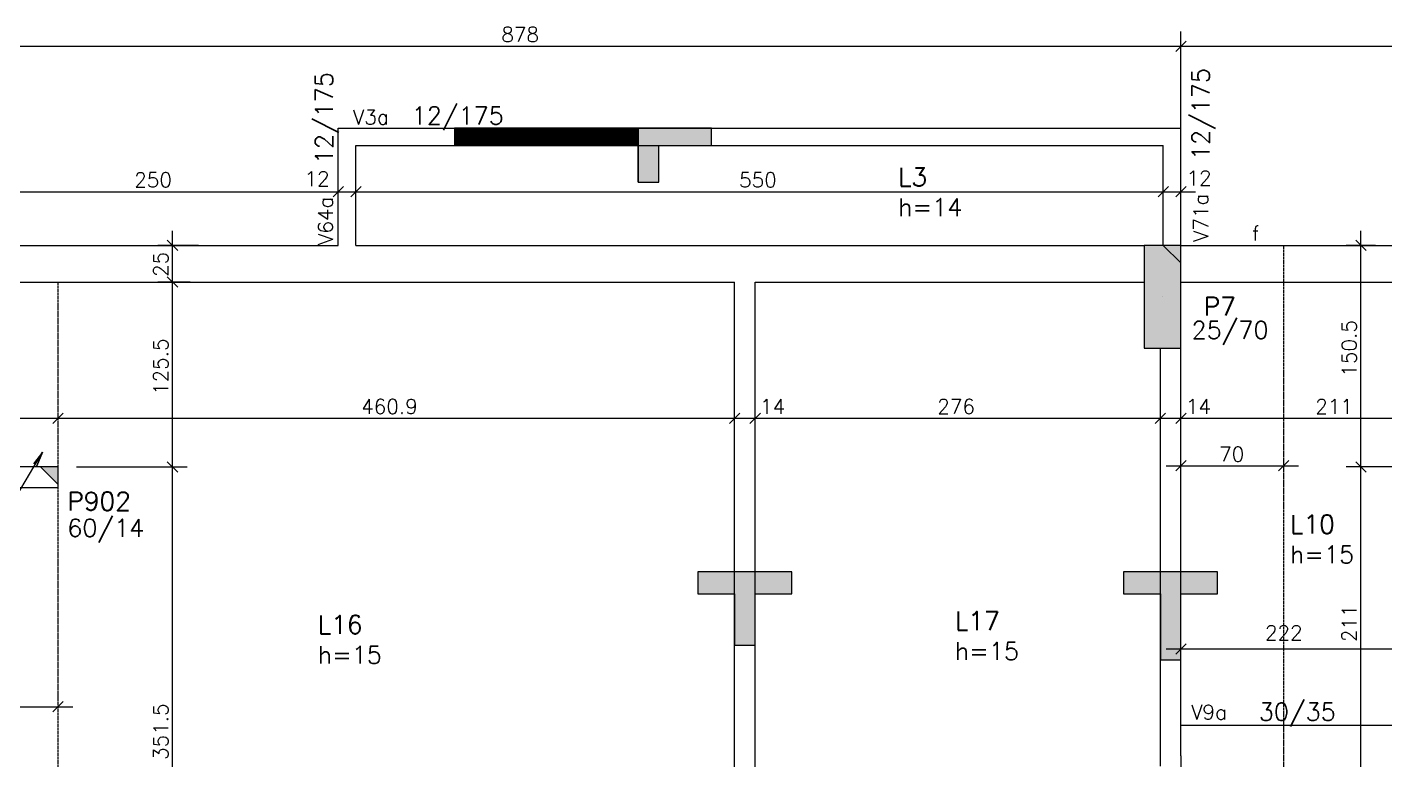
# Model space of a CAD drawing. Extents: x 3196 to 9141, y -1880 to 2325.
# Drawn here: x 6299 to 7224, y 595 to 1094 of the extents above; entities that cross this region are included whole.
import ezdxf

# ---------------------------------------------------------------- set-up
doc = ezdxf.new("R2010")
doc.units = 0
doc.header["$MEASUREMENT"] = 0
doc.linetypes.add('ESTILO_TQS_0001', pattern=[1, 0.7, -0.3])
doc.layers.get('0').update_dxf_attribs({"linetype": 'CONTINUOUS'})
for name, color, linetype in [('1', 1, 'CONTINUOUS'), ('10', 10, 'CONTINUOUS'), ('2', 2, 'CONTINUOUS'), ('201', 7, 'ESTILO_TQS_0001'), ('221', 11, 'CONTINUOUS'), ('3', 3, 'CONTINUOUS'), ('4', 4, 'CONTINUOUS'), ('8', 8, 'CONTINUOUS')]:
    doc.layers.add(name, color=color, linetype=linetype)
doc.styles.get("Standard").update_dxf_attribs({"font": 'ROMANS.SHX'})

# ---------------------------------------------------------------- blocks, each defined once
blk = doc.blocks.new('_H200001', base_point=(7791.961868, -1428.441948))
for p, q in [((8275.711868, -633.929848), (8275.711868, -621.929848)), ((8276.336868, -633.929848), (8276.336868, -621.929848)), ((8276.961868, -633.929848), (8276.961868, -621.929848)), ((8277.586868, -633.929848), (8277.586868, -621.929848)), ((8278.211868, -633.929848), (8278.211868, -621.929848)), ((8278.836868, -633.929848), (8278.836868, -621.929848)), ((8279.461868, -633.929848), (8279.461868, -621.929848)), ((8280.086868, -633.929848), (8280.086868, -621.929848)), ((8280.711868, -633.929848), (8280.711868, -621.929848)), ((8281.336868, -633.929848), (8281.336868, -621.929848)), ((8281.961868, -633.929848), (8281.961868, -621.929848)), ((8282.586868, -633.929848), (8282.586868, -621.929848)), ((8283.211868, -633.929848), (8283.211868, -621.929848)), ((8283.836868, -633.929848), (8283.836868, -621.929848)), ((8284.461868, -633.929848), (8284.461868, -621.929848)), ((8285.086868, -633.929848), (8285.086868, -621.929848)), ((8285.711868, -633.929848), (8285.711868, -621.929848)), ((8286.336868, -633.929848), (8286.336868, -621.929848)), ((8286.961868, -633.929848), (8286.961868, -621.929848)), ((8287.586868, -633.929848), (8287.586868, -621.929848)), ((8288.211868, -633.929848), (8288.211868, -621.929848)), ((8288.836868, -633.929848), (8288.836868, -621.929848)), ((8289.461868, -633.929848), (8289.461868, -621.929848)), ((8290.086868, -633.929848), (8290.086868, -621.929848)), ((8290.711868, -633.929848), (8290.711868, -621.929848)), ((8291.336868, -633.929848), (8291.336868, -621.929848)), ((8291.961868, -633.929848), (8291.961868, -621.929848)), ((8292.586868, -633.929848), (8292.586868, -621.929848)), ((8293.211868, -633.929848), (8293.211868, -621.929848)), ((8293.836868, -633.929848), (8293.836868, -621.929848)), ((8294.461868, -633.929848), (8294.461868, -621.929848)), ((8295.086868, -633.929848), (8295.086868, -621.929848)), ((8295.711868, -633.929848), (8295.711868, -621.929848)), ((8296.336868, -633.929848), (8296.336868, -621.929848)), ((8296.961868, -633.929848), (8296.961868, -621.929848)), ((8297.586868, -633.929848), (8297.586868, -621.929848)), ((8298.211868, -633.929848), (8298.211868, -621.929848)), ((8298.836868, -633.929848), (8298.836868, -621.929848)), ((8299.461868, -633.929848), (8299.461868, -621.929848)), ((8300.086868, -633.929848), (8300.086868, -621.929848)), ((8300.711868, -633.929848), (8300.711868, -621.929848)), ((8301.336868, -633.929848), (8301.336868, -621.929848)), ((8301.961868, -633.929848), (8301.961868, -621.929848)), ((8302.586868, -633.929848), (8302.586868, -621.929848)), ((8303.211868, -633.929848), (8303.211868, -621.929848)), ((8303.836868, -633.929848), (8303.836868, -621.929848)), ((8304.461868, -633.929848), (8304.461868, -621.929848)), ((8305.086868, -633.929848), (8305.086868, -621.929848)), ((8305.711868, -633.929848), (8305.711868, -621.929848)), ((8306.336868, -633.929848), (8306.336868, -621.929848)), ((8306.961868, -633.929848), (8306.961868, -621.929848)), ((8307.586868, -633.929848), (8307.586868, -621.929848)), ((8308.211868, -633.929848), (8308.211868, -621.929848)), ((8308.836868, -633.929848), (8308.836868, -621.929848)), ((8309.461868, -633.929848), (8309.461868, -621.929848)), ((8310.086868, -633.929848), (8310.086868, -621.929848)), ((8310.711868, -633.929848), (8310.711868, -621.929848)), ((8311.336868, -633.929848), (8311.336868, -621.929848)), ((8311.961868, -633.929848), (8311.961868, -621.929848)), ((8312.586868, -633.929848), (8312.586868, -621.929848)), ((8313.211868, -633.929848), (8313.211868, -621.929848)), ((8313.836868, -633.929848), (8313.836868, -621.929848)), ((8314.461868, -633.929848), (8314.461868, -621.929848)), ((8315.086868, -633.929848), (8315.086868, -621.929848)), ((8315.711868, -633.929848), (8315.711868, -621.929848)), ((8316.336868, -633.929848), (8316.336868, -621.929848)), ((8316.961868, -633.929848), (8316.961868, -621.929848)), ((8317.586868, -633.929848), (8317.586868, -621.929848)), ((8318.211868, -633.929848), (8318.211868, -621.929848)), ((8318.836868, -633.929848), (8318.836868, -621.929848)), ((8319.461868, -633.929848), (8319.461868, -621.929848)), ((8320.086868, -633.929848), (8320.086868, -621.929848)), ((8320.711868, -633.929848), (8320.711868, -621.929848)), ((8321.336868, -633.929848), (8321.336868, -621.929848)), ((8321.961868, -633.929848), (8321.961868, -621.929848)), ((8322.586868, -633.929848), (8322.586868, -621.929848)), ((8323.211868, -633.929848), (8323.211868, -621.929848)), ((8323.836868, -633.929848), (8323.836868, -621.929848)), ((8324.461868, -633.929848), (8324.461868, -621.929848)), ((8325.086868, -633.929848), (8325.086868, -621.929848)), ((8325.711868, -633.929848), (8325.711868, -621.929848)), ((8326.336868, -633.929848), (8326.336868, -621.929848)), ((8326.961868, -633.929848), (8326.961868, -621.929848)), ((8327.586868, -633.929848), (8327.586868, -621.929848)), ((8328.211868, -633.929848), (8328.211868, -621.929848)), ((8328.836868, -633.929848), (8328.836868, -621.929848)), ((8329.461868, -633.929848), (8329.461868, -621.929848)), ((8330.086868, -633.929848), (8330.086868, -621.929848)), ((8330.711868, -633.929848), (8330.711868, -621.929848)), ((8331.336868, -633.929848), (8331.336868, -621.929848)), ((8331.961868, -633.929848), (8331.961868, -621.929848)), ((8332.586868, -633.929848), (8332.586868, -621.929848)), ((8333.211868, -633.929848), (8333.211868, -621.929848)), ((8333.836868, -633.929848), (8333.836868, -621.929848)), ((8334.461868, -633.929848), (8334.461868, -621.929848)), ((8335.086868, -633.929848), (8335.086868, -621.929848)), ((8335.711868, -633.929848), (8335.711868, -621.929848)), ((8336.336868, -633.929848), (8336.336868, -621.929848)), ((8336.961868, -633.929848), (8336.961868, -621.929848)), ((8337.586868, -633.929848), (8337.586868, -621.929848)), ((8338.211868, -633.929848), (8338.211868, -621.929848)), ((8338.836868, -633.929848), (8338.836868, -621.929848)), ((8339.461868, -633.929848), (8339.461868, -621.929848)), ((8340.086868, -633.929848), (8340.086868, -621.929848)), ((8340.711868, -633.929848), (8340.711868, -621.929848)), ((8341.336868, -633.929848), (8341.336868, -621.929848)), ((8341.961868, -633.929848), (8341.961868, -621.929848)), ((8342.586868, -633.929848), (8342.586868, -621.929848)), ((8343.211868, -633.929848), (8343.211868, -621.929848)), ((8343.836868, -633.929848), (8343.836868, -621.929848)), ((8344.461868, -633.929848), (8344.461868, -621.929848)), ((8345.086868, -633.929848), (8345.086868, -621.929848)), ((8345.711868, -633.929848), (8345.711868, -621.929848)), ((8346.336868, -633.929848), (8346.336868, -621.929848)), ((8346.961868, -633.929848), (8346.961868, -621.929848)), ((8347.586868, -633.929848), (8347.586868, -621.929848)), ((8348.211868, -633.929848), (8348.211868, -621.929848)), ((8348.836868, -633.929848), (8348.836868, -621.929848)), ((8349.461868, -633.929848), (8349.461868, -621.929848)), ((8350.086868, -633.929848), (8350.086868, -621.929848)), ((8350.711868, -633.929848), (8350.711868, -621.929848)), ((8351.336868, -633.929848), (8351.336868, -621.929848)), ((8351.961868, -633.929848), (8351.961868, -621.929848)), ((8352.586868, -633.929848), (8352.586868, -621.929848)), ((8353.211868, -633.929848), (8353.211868, -621.929848)), ((8353.836868, -633.929848), (8353.836868, -621.929848)), ((8354.461868, -633.929848), (8354.461868, -621.929848)), ((8355.086868, -633.929848), (8355.086868, -621.929848)), ((8355.711868, -633.929848), (8355.711868, -621.929848)), ((8356.336868, -633.929848), (8356.336868, -621.929848)), ((8356.961868, -633.929848), (8356.961868, -621.929848)), ((8357.586868, -633.929848), (8357.586868, -621.929848)), ((8358.211868, -633.929848), (8358.211868, -621.929848)), ((8358.836868, -633.929848), (8358.836868, -621.929848)), ((8359.461868, -633.929848), (8359.461868, -621.929848)), ((8360.086868, -633.929848), (8360.086868, -621.929848)), ((8360.711868, -633.929848), (8360.711868, -621.929848)), ((8361.336868, -633.929848), (8361.336868, -621.929848)), ((8361.961868, -633.929848), (8361.961868, -621.929848)), ((8362.586868, -633.929848), (8362.586868, -621.929848)), ((8363.211868, -633.929848), (8363.211868, -621.929848)), ((8363.836868, -633.929848), (8363.836868, -621.929848)), ((8364.461868, -633.929848), (8364.461868, -621.929848)), ((8365.086868, -633.929848), (8365.086868, -621.929848)), ((8365.711868, -633.929848), (8365.711868, -621.929848)), ((8366.336868, -633.929848), (8366.336868, -621.929848)), ((8366.961868, -633.929848), (8366.961868, -621.929848)), ((8367.586868, -633.929848), (8367.586868, -621.929848)), ((8368.211868, -633.929848), (8368.211868, -621.929848)), ((8368.836868, -633.929848), (8368.836868, -621.929848)), ((8369.461868, -633.929848), (8369.461868, -621.929848)), ((8370.086868, -633.929848), (8370.086868, -621.929848)), ((8370.711868, -633.929848), (8370.711868, -621.929848)), ((8371.336868, -633.929848), (8371.336868, -621.929848)), ((8371.961868, -633.929848), (8371.961868, -621.929848)), ((8372.586868, -633.929848), (8372.586868, -621.929848)), ((8373.211868, -633.929848), (8373.211868, -621.929848)), ((8373.836868, -633.929848), (8373.836868, -621.929848)), ((8374.461868, -633.929848), (8374.461868, -621.929848)), ((8375.086868, -633.929848), (8375.086868, -621.929848)), ((8375.711868, -633.929848), (8375.711868, -621.929848)), ((8376.336868, -633.929848), (8376.336868, -621.929848)), ((8376.961868, -633.929848), (8376.961868, -621.929848)), ((8377.586868, -633.929848), (8377.586868, -621.929848)), ((8378.211868, -633.929848), (8378.211868, -621.929848)), ((8378.836868, -633.929848), (8378.836868, -621.929848)), ((8379.461868, -633.929848), (8379.461868, -621.929848)), ((8380.086868, -633.929848), (8380.086868, -621.929848)), ((8380.711868, -633.929848), (8380.711868, -621.929848)), ((8381.336868, -633.929848), (8381.336868, -621.929848)), ((8381.961868, -633.929848), (8381.961868, -621.929848)), ((8382.586868, -633.929848), (8382.586868, -621.929848)), ((8383.211868, -633.929848), (8383.211868, -621.929848)), ((8383.836868, -633.929848), (8383.836868, -621.929848)), ((8384.461868, -633.929848), (8384.461868, -621.929848)), ((8385.086868, -633.929848), (8385.086868, -621.929848)), ((8385.711868, -633.929848), (8385.711868, -621.929848)), ((8386.336868, -633.929848), (8386.336868, -621.929848)), ((8386.961868, -633.929848), (8386.961868, -621.929848)), ((8387.586868, -633.929848), (8387.586868, -621.929848)), ((8388.211868, -633.929848), (8388.211868, -621.929848)), ((8388.836868, -633.929848), (8388.836868, -621.929848)), ((8389.461868, -633.929848), (8389.461868, -621.929848)), ((8390.086868, -633.929848), (8390.086868, -621.929848)), ((8390.711868, -633.929848), (8390.711868, -621.929848)), ((8391.336868, -633.929848), (8391.336868, -621.929848)), ((8391.961868, -633.929848), (8391.961868, -621.929848)), ((8392.586868, -633.929848), (8392.586868, -621.929848)), ((8393.211868, -633.929848), (8393.211868, -621.929848)), ((8393.836868, -633.929848), (8393.836868, -621.929848)), ((8394.461868, -633.929848), (8394.461868, -621.929848)), ((8395.086868, -633.929848), (8395.086868, -621.929848)), ((8395.711868, -633.929848), (8395.711868, -621.929848)), ((8396.336868, -633.929848), (8396.336868, -621.929848)), ((8396.961868, -633.929848), (8396.961868, -621.929848)), ((8397.586868, -633.929848), (8397.586868, -621.929848)), ((8398.211868, -633.929848), (8398.211868, -621.929848)), ((8398.836868, -633.929848), (8398.836868, -621.929848)), ((8399.461868, -633.929848), (8399.461868, -621.929848)), ((8400.086868, -633.929848), (8400.086868, -621.929848))]:
    blk.add_line(p, q)

msp = doc.modelspace()

# ---------------------------------------------------------------- linework, layer by layer
at = {"layer": '1', "linetype": 'Continuous'}
for p, q in [((7072.227418, 910.459215), (7072.227418, 910.459215)), ((6299.868868, 787.434165), (6299.868868, 787.434165))]:
    msp.add_line(p, q, dxfattribs=at)
at = {"layer": '1', "linetype": 'ESTILO_TQS_0001'}
for points in [[(6319.868868, 794.434165), (6319.868868, 920.434165)], [(6319.868868, 442.922065), (6319.868868, 780.434165)]]:
    msp.add_lwpolyline(points, dxfattribs=at)
at = {"layer": '10', "linetype": 'Continuous'}
for points in [[(7059.727418, 875.459215), (7084.727418, 875.459215), (7084.727418, 945.459215)], [(7084.727418, 945.459215), (7059.727418, 945.459215), (7059.727418, 945.459215)], [(7059.727418, 875.459215), (7084.727418, 945.459215), (7059.727418, 945.459215)], [(7072.727418, 945.459215), (7084.727418, 933.459215), (7084.727418, 933.459215)], [(7084.727418, 945.459215), (7072.727418, 945.459215), (7084.727418, 933.459215)], [(7084.727418, 875.459215), (7084.727418, 945.459215), (7084.727418, 945.459215)], [(6307.868868, 794.434165), (6319.868868, 782.434165), (6319.868868, 782.434165)], [(6319.868868, 794.434165), (6307.868868, 794.434165), (6319.868868, 782.434165)]]:
    msp.add_solid(points, dxfattribs=at)
at = {"layer": '2', "linetype": 'Continuous'}
for p, q in [((7081.191868, 1077.679665), (7088.262968, 1084.750715)), ((7081.191868, 1077.679665), (7088.262968, 1084.750715)), ((7084.727418, 957.959215), (7084.727418, 1091.215165)), ((6196.867018, 1081.215165), (7094.727418, 1081.215165)), ((7074.727418, 1081.215165), (7764.230168, 1081.215165)), ((6714.996853, 1025.434165), (6764.996853, 1025.434165)), ((6714.996853, 988.434165), (6714.996853, 1025.434165)), ((6717.549953, 1025.434165), (6722.064853, 1025.434165)), ((6764.996853, 1013.434165), (6764.996853, 1025.434165)), ((6717.549953, 1013.434165), (6722.064853, 1013.434165)), ((6728.996853, 988.434165), (6728.996853, 1013.434165)), ((6728.996853, 1013.434165), (6764.996853, 1013.434165)), ((6510.727418, 987.518965), (6510.727418, 992.033865)), ((6522.727418, 987.518965), (6522.727418, 992.033865)), ((7072.727418, 987.518965), (7072.727418, 992.033865)), ((7072.727418, 970.418615), (7072.727418, 992.033865)), ((7084.727418, 944.586965), (7084.727418, 994.586965)), ((7084.727418, 970.459215), (7084.727418, 992.033865)), ((6250.727418, 982.033865), (6520.727418, 982.033865)), ((6500.727418, 982.033865), (6532.727418, 982.033865)), ((6507.191868, 978.498365), (6514.262968, 985.569415)), ((6507.191868, 978.498365), (6514.262968, 985.569415)), ((6512.727418, 982.033865), (7082.727418, 982.033865)), ((6519.191868, 978.498365), (6526.262968, 985.569415)), ((6519.191868, 978.498365), (6526.262968, 985.569415)), ((7062.727418, 982.033865), (7094.727418, 982.033865)), ((7069.191868, 978.498365), (7076.262968, 985.569415)), ((7069.191868, 978.498365), (7076.262968, 985.569415)), ((7081.191868, 978.498365), (7088.262968, 985.569415)), ((6397.804918, 910.434165), (6397.804918, 955.434165)), ((7207.384518, 784.434165), (7207.384518, 955.434165)), ((6415.575968, 945.434165), (6387.804918, 945.434165)), ((6401.340468, 941.898615), (6394.269418, 948.969715)), ((7217.386518, 945.434165), (7197.384518, 945.434165)), ((7210.920068, 941.898615), (7203.848968, 948.969715)), ((6397.804918, 784.434165), (6397.804918, 930.434165)), ((6409.808618, 920.434165), (6387.804918, 920.434165)), ((6401.340468, 916.898615), (6394.269418, 923.969715)), ((6401.340468, 916.898615), (6394.269418, 923.969715)), ((6249.868868, 827.627315), (6329.868868, 827.627315)), ((6309.868868, 827.627315), (6790.727418, 827.627315)), ((6316.333368, 824.091765), (6323.404418, 831.162865)), ((6316.333368, 824.091765), (6323.404418, 831.162865)), ((6770.727418, 827.627315), (6804.727418, 827.627315)), ((6777.191868, 824.091765), (6784.262968, 831.162865)), ((6777.191868, 824.091765), (6784.262968, 831.162865)), ((6784.727418, 827.627315), (7080.727418, 827.627315)), ((6791.191868, 824.091765), (6798.262968, 831.162865)), ((6791.191868, 824.091765), (6798.262968, 831.162865)), ((7060.727418, 827.627315), (7094.727418, 827.627315)), ((7067.191868, 824.091765), (7074.262968, 831.162865)), ((7067.191868, 824.091765), (7074.262968, 831.162865)), ((7074.727418, 827.627315), (7305.736768, 827.627315)), ((7081.191868, 824.091765), (7088.262968, 831.162865)), ((7081.191868, 824.091765), (7088.262968, 831.162865)), ((6401.340468, 790.898615), (6394.269418, 797.969715)), ((6401.340468, 790.898615), (6394.269418, 797.969715)), ((6397.804918, 432.922065), (6397.804918, 804.434165)), ((7210.920068, 790.898615), (7203.848968, 797.969715)), ((7210.920068, 790.898615), (7203.848968, 797.969715)), ((7207.384518, 573.482115), (7207.384518, 804.434165)), ((6332.368868, 794.434165), (6407.804918, 794.434165)), ((7574.149868, 794.434165), (7197.384518, 794.434165)), ((6780.727418, 723.000415), (6755.727418, 723.000415)), ((6819.727418, 723.000415), (6780.727418, 723.000415)), ((7070.727418, 723.000415), (7045.727418, 723.000415)), ((7109.727418, 723.000415), (7070.727418, 723.000415)), ((6755.727418, 708.000415), (6780.727418, 708.000415)), ((6780.727418, 708.000415), (6780.727418, 673.000415)), ((6794.727418, 673.000415), (6794.727418, 708.000415)), ((6794.727418, 708.000415), (6819.727418, 708.000415)), ((7045.727418, 708.000415), (7070.727418, 708.000415)), ((7070.727418, 708.000415), (7070.727418, 663.000415)), ((7084.727418, 663.000415), (7084.727418, 708.000415)), ((7084.727418, 708.000415), (7109.727418, 708.000415)), ((7084.727418, 651.514015), (7084.727418, 680.375815)), ((6780.727418, 673.000415), (6794.727418, 673.000415)), ((7074.727418, 670.375815), (7316.736768, 670.375815)), ((7081.191868, 666.840315), (7088.262968, 673.911365)), ((7070.727418, 663.000415), (7084.727418, 663.000415)), ((6319.868868, 636.585915), (6319.868868, 640.919265)), ((6196.868868, 630.919265), (6329.868868, 630.919265)), ((6316.333368, 627.383765), (6323.404418, 634.454815))]:
    msp.add_line(p, q, dxfattribs=at)
at = {"layer": '2'}
for p, q in [((6714.996853, 1025.434165), (6589.996853, 1025.434165)), ((6589.996853, 1025.434165), (6589.996853, 1013.434165)), ((6589.996853, 1013.434165), (6714.996853, 1013.434165))]:
    msp.add_line(p, q, dxfattribs=at)
at = {"layer": '2', "linetype": 'Continuous'}
for points in [[(6764.996853, 1013.434165), (6764.996853, 1025.434165), (6714.996853, 1025.434165), (6714.996853, 988.434165), (6728.996853, 988.434165), (6728.996853, 1013.434165), (6764.996853, 1013.434165)], [(6288.630668, 769.501015), (6309.319318, 804.413165), (6305.387818, 795.218415), (6309.319318, 804.413165), (6303.142018, 796.549265)], [(6780.727418, 673.000415), (6794.727418, 673.000415), (6794.727418, 708.000415), (6819.727418, 708.000415), (6819.727418, 723.000415), (6780.727418, 723.000415), (6755.727418, 723.000415), (6755.727418, 708.000415), (6780.727418, 708.000415), (6780.727418, 673.000415)], [(7070.727418, 663.000415), (7084.727418, 663.000415), (7084.727418, 708.000415), (7109.727418, 708.000415), (7109.727418, 723.000415), (7070.727418, 723.000415), (7045.727418, 723.000415), (7045.727418, 708.000415), (7070.727418, 708.000415), (7070.727418, 663.000415)]]:
    msp.add_lwpolyline(points, dxfattribs=at)
for points in [[(6764.996853, 1025.434165), (6714.996853, 1025.434165), (6714.996853, 1025.434165)], [(6764.996853, 1013.434165), (6764.996853, 1025.434165), (6714.996853, 1025.434165)], [(6714.996853, 1025.434165), (6714.996853, 988.434165), (6728.996853, 988.434165)], [(6714.996853, 1025.434165), (6728.996853, 988.434165), (6728.996853, 1013.434165)], [(6714.996853, 1025.434165), (6728.996853, 1013.434165), (6728.996853, 1013.434165)], [(6764.996853, 1013.434165), (6714.996853, 1025.434165), (6728.996853, 1013.434165)], [(6728.996853, 988.434165), (6728.996853, 1013.434165), (6728.996853, 1013.434165)], [(6714.996853, 988.434165), (6728.996853, 988.434165), (6728.996853, 988.434165)], [(6780.727418, 723.000415), (6755.727418, 723.000415), (6755.727418, 723.000415)], [(6794.727418, 708.000415), (6780.727418, 723.000415), (6755.727418, 723.000415)], [(6755.727418, 723.000415), (6755.727418, 708.000415), (6780.727418, 708.000415)], [(6755.727418, 723.000415), (6780.727418, 708.000415), (6780.727418, 708.000415)], [(6794.727418, 708.000415), (6755.727418, 723.000415), (6780.727418, 708.000415)], [(6819.727418, 723.000415), (6780.727418, 723.000415), (6780.727418, 723.000415)], [(6794.727418, 708.000415), (6819.727418, 723.000415), (6780.727418, 723.000415)], [(6794.727418, 708.000415), (6819.727418, 708.000415), (6819.727418, 723.000415)], [(6819.727418, 708.000415), (6819.727418, 723.000415), (6819.727418, 723.000415)], [(7070.727418, 723.000415), (7045.727418, 723.000415), (7045.727418, 723.000415)], [(7084.727418, 708.000415), (7070.727418, 723.000415), (7045.727418, 723.000415)], [(7045.727418, 723.000415), (7045.727418, 708.000415), (7070.727418, 708.000415)], [(7045.727418, 723.000415), (7070.727418, 708.000415), (7070.727418, 708.000415)], [(7084.727418, 708.000415), (7045.727418, 723.000415), (7070.727418, 708.000415)], [(7109.727418, 723.000415), (7070.727418, 723.000415), (7070.727418, 723.000415)], [(7084.727418, 708.000415), (7109.727418, 723.000415), (7070.727418, 723.000415)], [(7084.727418, 708.000415), (7109.727418, 708.000415), (7109.727418, 723.000415)], [(7109.727418, 708.000415), (7109.727418, 723.000415), (7109.727418, 723.000415)], [(6755.727418, 708.000415), (6780.727418, 708.000415), (6780.727418, 708.000415)], [(6780.727418, 673.000415), (6794.727418, 673.000415), (6794.727418, 708.000415)], [(6794.727418, 708.000415), (6780.727418, 708.000415), (6780.727418, 708.000415)], [(6780.727418, 673.000415), (6794.727418, 708.000415), (6780.727418, 708.000415)], [(6794.727418, 673.000415), (6794.727418, 708.000415), (6794.727418, 708.000415)], [(7045.727418, 708.000415), (7070.727418, 708.000415), (7070.727418, 708.000415)], [(7070.727418, 663.000415), (7084.727418, 663.000415), (7084.727418, 708.000415)], [(7084.727418, 708.000415), (7070.727418, 708.000415), (7070.727418, 708.000415)], [(7070.727418, 663.000415), (7084.727418, 708.000415), (7070.727418, 708.000415)], [(7084.727418, 663.000415), (7084.727418, 708.000415), (7084.727418, 708.000415)]]:
    msp.add_solid(points, dxfattribs=at)
at = {"layer": '201'}
msp.add_lwpolyline([(7154.727418, 945.461265), (7154.727418, 443.404115), (7084.727418, 443.404115), (7084.727418, 307.922065), (7090.727418, 307.922065), (7090.727418, 249.48215), (7009.880225, 168.634958), (7005.790441, 172.724742), (6678.727418, 172.862144), (6678.727418, 102.922065), (6525.498992, 102.922065), (6512.228968, -95.807435), (6357.096218, -579.055885)], dxfattribs=at)
at = {"layer": '221'}
for p, q in [((7081.191884, 791.652177), (7088.262952, 798.723245)), ((7084.727418, 797.58232), (7084.727418, 797.58232)), ((7151.191884, 791.652177), (7158.262952, 798.723245)), ((7074.727418, 795.187711), (7164.727418, 795.187711)), ((7154.727418, 795.187711), (7154.727418, 795.187711)), ((7084.727418, 785.08232), (7084.727418, 785.187711))]:
    msp.add_line(p, q, dxfattribs=at)
at = {"layer": '3', "linetype": 'Continuous'}
for points in [[(7059.727418, 875.459215), (7084.727418, 875.459215), (7084.727418, 945.459215), (7059.727418, 945.459215), (7059.727418, 875.459215)], [(7084.727418, 945.459215), (7072.727418, 945.459215), (7084.727418, 933.459215), (7084.727418, 945.459215)], [(6259.868868, 780.434165), (6319.868868, 780.434165), (6319.868868, 794.434165), (6259.868868, 794.434165), (6259.868868, 780.434165)], [(6319.868868, 794.434165), (6307.868868, 794.434165), (6319.868868, 782.434165), (6319.868868, 794.434165)]]:
    msp.add_lwpolyline(points, dxfattribs=at)
at = {"layer": '8', "linetype": 'Continuous'}
for points in [[(6510.727418, 945.434165), (6510.727418, 1025.434165)], [(6510.727418, 1025.434165), (7084.727418, 1025.434165)], [(7084.727418, 945.459215), (7084.727418, 1025.434165)], [(6522.727418, 945.434165), (6522.727418, 1013.434165)], [(6522.727418, 1013.434165), (7072.727418, 1013.434165)], [(7072.727418, 945.459215), (7072.727418, 1013.434165)], [(6260.727418, 945.434165), (6299.868868, 945.434165)], [(6299.868868, 945.434165), (6510.727418, 945.434165)], [(6522.727418, 945.434165), (6787.727418, 945.434165)], [(6787.727418, 945.434165), (7059.727418, 945.434165)], [(7084.727418, 945.434165), (7315.736768, 945.434165)], [(6279.868868, 920.434165), (6319.868868, 920.434165)], [(6319.868868, 920.434165), (6516.727418, 920.434165)], [(6516.727418, 920.434165), (6780.727418, 920.434165)], [(6780.727418, 442.922065), (6780.727418, 920.434165)], [(6794.727418, 920.434165), (7059.727418, 920.434165)], [(6794.727418, 442.922065), (6794.727418, 920.434165)], [(7084.727418, 920.434165), (7295.736768, 920.434165)], [(7070.727418, 590.482115), (7070.727418, 875.459215)], [(7084.727418, 597.482115), (7084.727418, 875.459215)], [(7084.727418, 618.482115), (7808.566668, 618.482115)], [(7084.727418, 597.482115), (7084.727418, 583.482115)]]:
    msp.add_lwpolyline(points, dxfattribs=at)

# ---------------------------------------------------------------- block references
at = {"layer": '2'}
msp.add_blockref('_H200001', (6106.727418, 218.922065), dxfattribs=at)

# ---------------------------------------------------------------- texts
at = {"layer": '1', "linetype": 'Continuous'}
for s, height, p in [('12/175', 12, (7104.217068, 1003.582615)), ('12/175', 12, (6507.048281, 1000.81392)), ('V64a', 10, (6506.950958, 945.72021)), ('V71a', 10, (7103.213609, 947.785895))]:
    msp.add_text(s, height=height, rotation=90, dxfattribs=at).set_placement(p)
for s, height, p in [('V3a', 10, (6520.727418, 1027.934165)), ('12/175', 12, (6560.727418, 1027.934165)), ('h=14', 12, (6892.105718, 965.454615)), ('f', 10, (7133.189818, 948.719115)), ('25/70', 12, (7092.000868, 881.749265)), ('60/14', 12, (6326.118868, 746.809165)), ('h=15', 12, (7159.049518, 728.720315)), ('h=15', 12, (6496.753918, 660.324865)), ('h=15', 12, (6930.759218, 662.848115)), ('V9a', 10, (7091.653718, 622.266615)), ('30/35', 12, (7137.801118, 621.498215))]:
    msp.add_text(s, height=height, dxfattribs=at).set_placement(p)
at = {"layer": '2', "linetype": 'Continuous'}
for s, p in [('878', (6621.797218, 1084.215165)), ('250', (6371.727418, 985.033865)), ('12', (6487.695168, 985.858965)), ('550', (6783.727418, 985.033865)), ('12', (7088.532368, 986.321315)), ('460.9', (6526.298168, 830.627315)), ('14', (6798.060768, 830.627315)), ('276', (6918.727418, 830.627315)), ('14', (7088.060768, 830.627315)), ('211', (7176.232068, 830.627315)), ('222', (7141.955668, 676.344215))]:
    msp.add_text(s, height=10, dxfattribs=at).set_placement(p)
for s, p in [('25', (6394.804918, 923.934165)), ('150.5', (7204.384518, 855.934165)), ('125.5', (6394.804918, 843.434165)), ('211', (7204.384518, 674.958165)), ('351.5', (6394.804918, 594.678115))]:
    msp.add_text(s, height=10, rotation=90, dxfattribs=at).set_placement(p)
at = {"layer": '221'}
msp.add_text('70', height=10, dxfattribs=at).set_placement((7110.727418, 798.187711))
at = {"layer": '4', "linetype": 'Continuous'}
for s, p in [('L3', (6892.105718, 985.854615)), ('P7', (7100.188568, 897.702315)), ('P902', (6326.118868, 764.809165)), ('L10', (7159.049518, 749.120315)), ('L17', (6930.759218, 683.248115)), ('L16', (6496.753918, 680.724865))]:
    msp.add_text(s, height=12.5, dxfattribs=at).set_placement(p)

doc.saveas('drawing.dxf')
